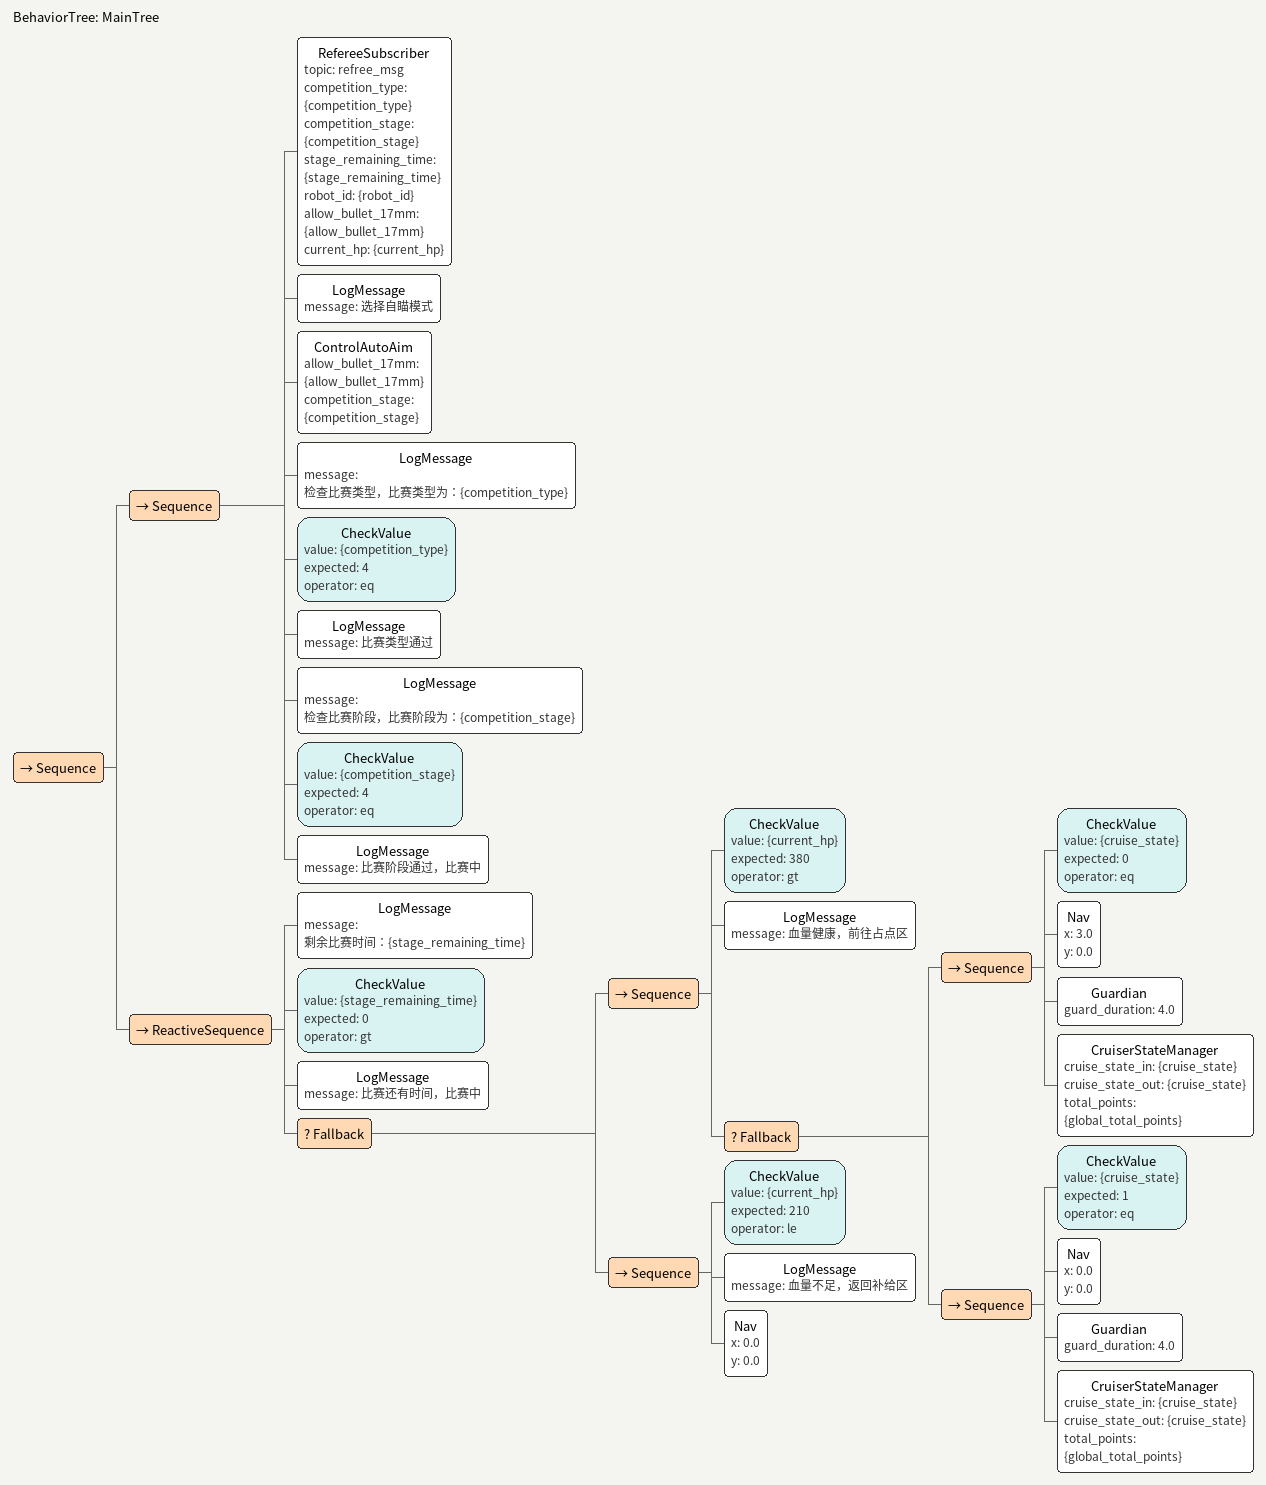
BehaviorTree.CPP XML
<?xml version="1.0" encoding="UTF-8"?>
<root BTCPP_format="4" main_tree_to_execute="MainTree">
<!-- 全局黑板声明 -->

  <!-- 主行为树 -->
  <BehaviorTree ID="MainTree">
    <Sequence>
        <Sequence>
          <!-- 赛前检查 -->
          <RefereeSubscriber topic="refree_msg"
                              competition_type="{competition_type}"
                              competition_stage="{competition_stage}"
                              stage_remaining_time="{stage_remaining_time}"
                              robot_id="{robot_id}"
                              allow_bullet_17mm="{allow_bullet_17mm}"
                              current_hp="{current_hp}"/>
          <LogMessage message="选择自瞄模式"/>
          <ControlAutoAim allow_bullet_17mm ="{allow_bullet_17mm}" competition_stage = "{competition_stage}"/>

          <!-- 比赛类型检查 -->
          <LogMessage message="检查比赛类型，比赛类型为：{competition_type}"/>
          <CheckValue value="{competition_type}" expected="4" operator="eq"/>
          <LogMessage message="比赛类型通过"/>

          <!-- 比赛阶段检查 -->
          <LogMessage message="检查比赛阶段，比赛阶段为：{competition_stage}"/>
          <CheckValue value="{competition_stage}" expected="4" operator="eq"/>
          <LogMessage message="比赛阶段通过，比赛中"/>
        </Sequence>

        <ReactiveSequence>
          <!-- 剩余时间检查 -->
          <LogMessage message="剩余比赛时间：{stage_remaining_time}"/>
          <CheckValue value="{stage_remaining_time}" expected="0" operator="gt"/>
          <LogMessage message="比赛还有时间，比赛中"/>
          <Fallback> <!-- 血量分支判断-->
            <!-- 高血量分支 -->
            <Sequence>
              <CheckValue value="{current_hp}" expected="380" operator="gt"/>
              <LogMessage message="血量健康，前往占点区"/>

              <Fallback>
                <!-- 巡航点0: x="1.0" y="0.0" -->
                <Sequence>
                  <CheckValue value="{cruise_state}" expected="0" operator="eq"/>
                  <Nav x="3.0" y="0.0" />
                  <Guardian guard_duration = "4.0"/>
                  <CruiserStateManager cruise_state_in = "{cruise_state}"
                                       cruise_state_out = "{cruise_state}"
                                       total_points = "{global_total_points}" />
                </Sequence>

                <!-- 巡航点1: x="2.0" y="0.0" -->
                <Sequence>
                  <CheckValue value="{cruise_state}" expected="1" operator="eq"/>
                  <Nav x="0.0" y="0.0" />
                  <Guardian guard_duration = "4.0"/>
                  <CruiserStateManager cruise_state_in = "{cruise_state}"
                                       cruise_state_out = "{cruise_state}"
                                       total_points = "{global_total_points}" />
                </Sequence>
              </Fallback>
            </Sequence>

            <!-- 低血量分支 -->
            <Sequence>
              <CheckValue value="{current_hp}" expected="210" operator="le"/> <!-- le表示小于等于 -->
              <LogMessage message="血量不足，返回补给区"/>
              <Nav x="0.0" y="0.0" />
            </Sequence>
          </Fallback>
        </ReactiveSequence>
    </Sequence>
  </BehaviorTree>
</root>
